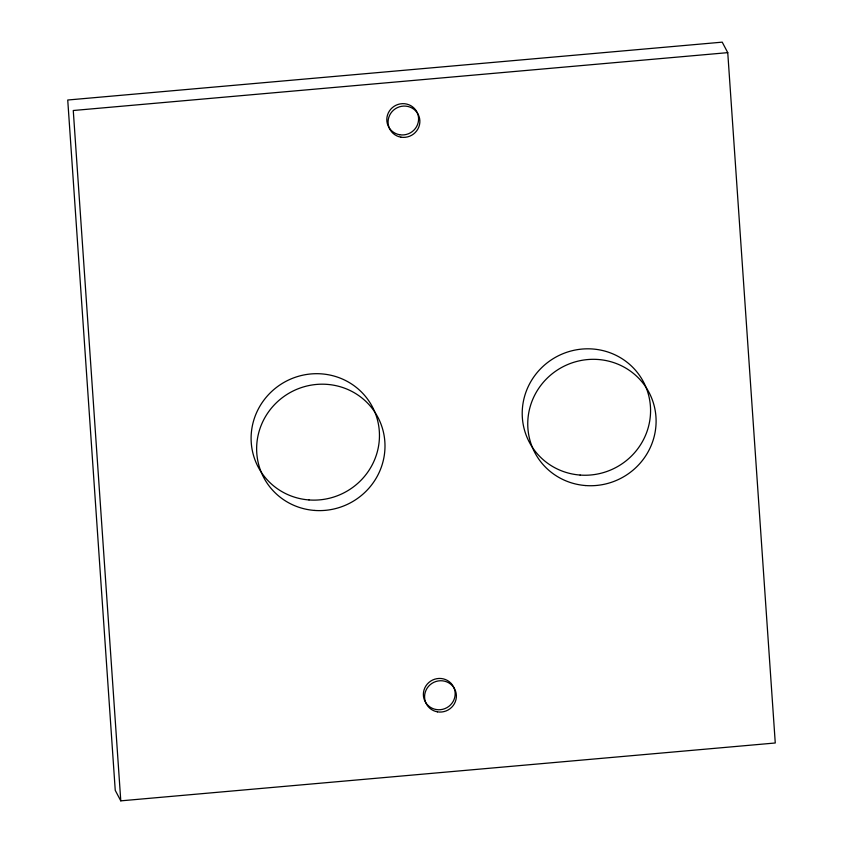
<?xml version="1.0" encoding="UTF-8"?>
<svg xmlns="http://www.w3.org/2000/svg" width="843" height="843" viewBox="0 0 843 843"><rect width="100%" height="100%" fill="white"/><g stroke="black" fill="none" stroke-linecap="round" stroke-linejoin="round"><path stroke-width="1.26" d="M727.751 52.645L73.267 110.507L120.781 800.85L775.265 742.989L727.751 52.645L722.219 42.15L67.735 100.011L115.249 790.355L120.781 800.85M585.643 485.557A64.542 62.835 -27.8 0 0 650.375 395.156A64.542 62.835 -27.8 0 0 539.752 386.863A64.542 62.835 -27.8 0 0 585.643 485.557M580.11 475.062A64.542 62.835 -27.8 0 0 644.842 384.661A64.542 62.835 -27.8 0 0 534.22 376.357A64.542 62.835 -27.8 0 0 580.11 475.062M309.002 499.941A64.542 62.835 -27.8 0 0 373.734 409.54A64.542 62.835 -27.8 0 0 263.111 401.236A64.542 62.835 -27.8 0 0 309.002 499.941M314.534 510.436A64.542 62.835 -27.8 0 0 379.266 420.035A64.542 62.835 -27.8 0 0 268.643 411.732A64.542 62.835 -27.8 0 0 314.534 510.436M399.624 134.732A15.996 15.574 -27.8 0 0 417.738 113.91A15.996 15.574 -27.8 0 0 390.72 109.263A15.996 15.574 -27.8 0 0 399.624 134.732M436.2 709.532A15.996 15.574 -27.8 0 0 454.314 688.699A15.996 15.574 -27.8 0 0 427.296 684.052A15.996 15.574 -27.8 0 0 436.2 709.532M437.422 711.84A15.996 15.574 -27.8 0 0 455.536 691.007A15.996 15.574 -27.8 0 0 428.507 686.36A15.996 15.574 -27.8 0 0 437.422 711.84M400.899 137.156A15.996 15.574 -27.8 0 0 419.024 116.334A15.996 15.574 -27.8 0 0 391.995 111.687A15.996 15.574 -27.8 0 0 400.899 137.156"/></g></svg>
